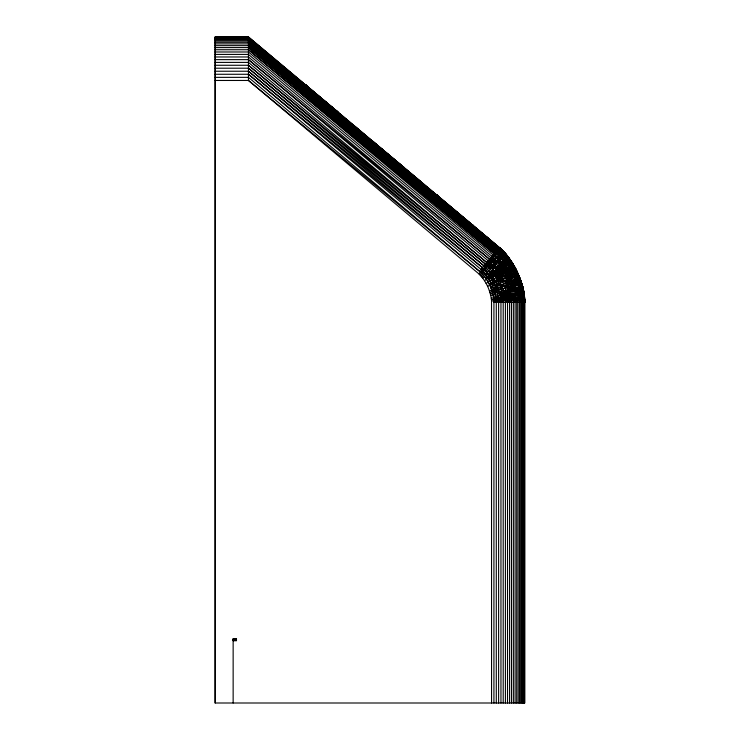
<?xml version="1.0" encoding="UTF-8"?>
<svg xmlns="http://www.w3.org/2000/svg" width="740" height="740" viewBox="0 0 740 740"><rect width="100%" height="100%" fill="white"/><g stroke="black" fill="none" stroke-linecap="round" stroke-linejoin="round"><path stroke-width="1.11" d="M503.413 251.387C515.947 265.197 524.17 283.485 524.845 302.216L524.771 703L215.155 703L215.164 37L248.455 37L499.352 247.511L504.773 252.812L510.36 260.008M520.784 703L520.784 302.216C519.795 282.634 512.644 262.922 497.41 249.815L248.455 40.913L215.164 40.913M215.164 45.658L248.455 45.658L495.06 252.599C502.201 258.704 507.427 266.742 511.433 275.169L511.21 278.259L515.808 293.132L516.724 302.216L516.724 703M523.513 294.252C523.929 286.917 520.35 279.831 517.695 273.106L523.254 289.229L524.845 302.216L493.922 302.216C493.46 290.589 488.049 279.063 479.465 271.21L248.455 77.358L215.164 77.358M524.262 299.552L524.151 293.983M515.096 703L515.096 302.216L514.207 293.364L511.608 283.744L512.21 280.747L519.684 278.018L521.154 281.875L513.884 265.669M519.573 703L519.573 302.216L519.018 295.223L519.813 292.559L513.949 285.742L506.438 280.229L499.389 267.418L490.777 257.733L248.455 54.409L215.164 54.409M480.824 275.844L489.186 267.797C497.197 267.408 505.143 270.285 511.433 275.169L516.76 290.432L517.269 292.92L516.206 295.519L491.24 298.183C489.732 289.118 485.523 280.331 478.91 273.883L248.455 80.466L215.164 80.466M479.862 274.818L502.923 250.962L502.525 250.453M513.357 703L513.357 302.216L515.04 300.116L524.78 299.793L524.836 301.606M500.037 248.122L499.287 247.576L480.972 269.397C490.093 277.694 495.772 289.904 496.29 302.216L496.29 703M478.91 273.883L501.165 249.139L504.551 252.571M509.573 703L509.573 302.216L511.46 300.246L515.04 300.116L516.724 302.216M504.097 252.1L501.387 249.352L504.773 252.812L489.186 267.797C497.317 277.361 502.765 289.59 503.2 302.216L503.2 703M507.52 703L507.52 302.216L509.499 300.301L511.46 300.246L511.497 703M481.768 276.954L506.456 254.949L509.527 258.834M505.401 703L505.401 302.216L507.464 300.366L509.499 300.301L509.573 302.216M482.702 278.12L508.269 257.094L509.527 258.824M509.74 259.13L512.737 263.736L509.86 259.463L485.477 277.953L494.135 278.786L514.633 266.974L509.314 258.547M500.952 703L500.952 302.216L503.135 300.514L507.464 300.366L507.52 302.216M515.16 267.991L517.325 272.44L487.577 286.306M484.478 280.682L511.571 261.849L515.697 268.999L510.554 260.314L511.368 261.544M498.621 703L498.621 302.216L500.897 300.607L503.135 300.514L495.661 296.065L493.349 296.416M496.29 302.216L498.584 300.671L500.897 300.607L500.952 302.216M215.164 37.425L248.455 37.425L500.952 249.362L508.214 257.132L514.245 266.335L513.061 264.421L487.281 280.765M517.214 272.061L516.058 269.656L488.937 283.772L497.558 286.103L512.21 280.747L516.687 285.02L519.018 295.223L520.534 297.545L524.595 297.267L524.845 302.216L523.744 291.986L520.026 278.693M486.115 283.411L494.135 278.786L489.899 272.209L485.163 266.909L248.455 68.21L215.164 68.21M521.034 281.533L521.746 283.642L498.862 289.858L490.389 286.898L518.546 275.206L519.628 277.648M489.39 290.792L520.812 280.812L512.848 264.55L504.523 253.052L248.455 37.99L215.164 37.99M491.046 288.471L497.558 286.103L499.861 293.577L500.897 300.607L495.939 297.665M495.661 296.065L514.207 293.364L516.206 295.519L524.198 294.668L523.393 289.923L523.754 291.615M479.465 271.21L484.793 269.749C492.859 278.545 498.242 290.21 498.621 302.216M489.899 292.309L498.862 289.858M483.165 271.423L480.491 272.126L248.455 80.466L248.455 37L499.287 247.576L502.738 251.138M490.324 293.789L522.56 286.445L520.72 280.858M489.186 267.797L486.689 265.225L483.979 265.845L248.455 71.234L215.164 71.234M486.384 268.084L480.972 269.397L248.455 74.268L215.164 74.268M523.467 290.256L523.606 290.94L523.171 289.229L490.713 295.279M485.163 266.909C494.903 264.828 505.244 268.148 512.663 274.623L516.687 285.02M514.207 293.364L523.837 291.967L519.443 278.111L513.976 267.362L507.677 257.557L500.952 249.362M215.164 59.635L248.455 59.635L488.187 260.795C494.773 259.731 501.646 261.303 507.261 264.846L512.663 274.623M500.249 295.417L507.464 300.366C506.363 286.667 500.268 273.402 490.935 263.348L485.431 264.097L248.455 68.21M520.534 297.545L491.416 299.571L491.24 298.183M485.301 273.818L493.941 274.087L502.645 276.631L507.094 287.62L509.499 300.301L502.488 295.066L491.638 290.089M491.416 299.571L491.517 300.93L498.584 300.671L493.599 297.915M490.777 257.733L493.478 257.668C505.18 269.369 512.746 285.621 513.357 302.216M215.164 62.4L248.455 62.4L489.473 264.883L495.162 265.031L502.645 276.631M215.164 37.111L248.455 37.111M215.164 38.748L248.455 38.748L498.862 248.085M215.164 39.729L248.455 39.729L497.983 249.112C512.737 262.561 521.876 282.292 522.773 302.216L522.773 703M215.164 42.3L248.455 42.3L497.41 249.815L499.296 254.689L507.261 264.846M215.164 43.901L248.455 43.901L496.725 250.62C504.116 257.002 509.582 265.327 513.736 274.105C516.89 283.725 525.64 291.218 524.087 302.216L524.087 703M215.164 47.601L248.455 47.601L495.06 252.599M215.164 49.737L248.455 49.737L494.116 253.746L503.496 264.282L511.21 278.259C505.549 274.004 498.723 271.21 491.628 270.785M215.164 51.985L248.455 51.985L493.478 257.668M215.164 56.971L248.455 56.971L489.51 259.222L495.162 265.031M215.164 65.268L248.455 65.268L486.827 262.423C493.395 261.109 500.342 262.349 506.16 265.604M233.146 638.944L236.476 638.944M233.146 639.231L236.476 639.231M233.146 639.517L236.476 639.517M233.146 639.823L236.476 639.823M233.146 640.128L236.476 640.128M233.146 640.433L236.476 640.433M233.146 640.748L236.476 640.748L236.476 638.666L233.146 638.666L233.146 703M491.961 256.308L494.653 256.373C502.488 263.884 507.973 273.587 511.608 283.744M495.014 259.157L489.51 259.222L248.455 59.635M487.336 276.529L493.136 277.047M489.899 272.209C498.029 272.413 505.929 275.632 512.21 280.747M248.455 49.737L493.062 254.986L495.726 255.171M489.186 275.123L495.023 275.844L503.7 278.786M493.774 263.394L496.605 263.736M325.091 102.111L337.792 111.953L305.639 84.98L308.821 88.421L305.639 84.98L307.257 86.525M496.226 257.899C507.991 259.666 517.205 269.406 520.683 280.451M492.165 279.905L497.983 281.45M490.999 282.68L493.904 283.346M496.226 269.795L501.988 271.441L507.501 274.105M497.326 256.734L502.599 258.399M497.752 259.564L500.471 260.286M493.062 281.616L504.44 286.01L512.024 291.32M336.802 111.194L337.792 111.953L322.594 99.9M498.011 265.521L506.336 268.675L511.423 272.079M496.077 277.685C504.995 279.988 513.061 285.4 518.611 292.735M499.435 264.346L507.585 267.88L512.487 271.534M306.101 85.396L336.571 111.037L334.85 110.158L337.792 111.953M497.049 279.535L502.802 281.746M469.253 223.314L473.35 225.691L501.84 249.787M335.072 110.251L335.59 110.491M335.303 110.343L334.767 110.131L335.516 110.445M495.412 286.898L506.29 292.393L515.04 300.116M494.135 278.786L496.799 284.234L499.648 285.344M492.165 291.68L494.903 292.753M493.848 289.368L496.66 290.459M402.634 166.602L420.431 181.309M402.717 166.657L402.098 166.343L404.41 167.832L402.717 166.657L403.393 167.074M437.229 195.416L436.804 195.046L439.615 197.987L436.48 194.768L473.35 225.691L470.437 223.804M393.347 159.109L403.476 167.129M472.203 224.831L470.039 223.591L470.649 223.896M315.915 93.999L336.571 111.037L335.451 110.399M402.098 166.324L403.55 167.175M472.416 224.978L473.249 225.617M402.181 166.371L403.023 166.833L402.551 166.556M503.163 261.285L510.637 265.975L516.696 272.718M500.37 287.305L503.126 288.702L504.976 296.703L505.401 302.216M500.888 253.052C506.761 255.707 511.303 260.674 514.245 266.335L513.495 265.012L514.069 265.993M336.571 111.037L335.969 110.676M499.408 291.726L504.625 294.751L511.46 300.246L510.212 291.671L506.438 280.229M493.802 299.413L496.263 300.755M505.438 277.981L510.711 281.293M471.167 224.165L472.314 224.904M505.559 283.17L513.098 288.591L519.018 295.223M472.102 224.766L472.62 225.126M500.536 297.184L505.337 300.459M506.373 285.409L513.708 291.005M305.879 85.183L306.795 86.034M355.015 126.401L377.872 146.289L373.626 142.163L373.996 142.579M373.848 142.413L373.238 141.793L404.243 167.712L373.543 142.08M403.79 167.37L404.327 167.776M471.889 224.599L472.823 225.293M504.227 292.772L513.31 300.181M505.772 290.284L512.876 295.852L516.659 300.079M505.947 258.982L512.496 264.772L517.057 271.719M507.733 289.83L516.483 297.813M248.455 38.748L498.473 248.538L508.001 257.307L511.164 261.248M508.713 267.159C514.948 271.488 519.776 277.833 522.144 285.048L521.746 283.642L523.679 291.282M473.138 225.534L472.527 225.025M506.65 258.408L510.952 262.275L514.568 267.011L519.684 278.018L518.324 275.317M373.395 141.941L372.396 141.007M385.522 152.912L387.288 154.364M389.934 156.547L391.691 157.999M448.394 205.72L451.853 208.578M453.583 210.003L456.182 212.149M458.782 214.295L460.511 215.728M248.455 74.268L484.793 269.749M316.683 94.859L318.459 96.33M321.132 98.55L322.908 100.02M325.582 102.24L327.358 103.711M330.031 105.931L331.807 107.402M311.558 90.373L313.307 91.825M379.565 147.667L382.154 149.813M385.596 152.671L387.316 154.105M439.088 197.376L470.844 223.989M248.455 45.658L499.296 254.689L504.282 256.882L505.133 259.675M437.858 196.044L436.48 194.768L437.118 195.342M486.337 236.615L489.602 239.335M248.455 37.99L499.139 247.771L502.035 251.859M374.301 142.922L401.959 166.26M379.611 147.75L382.229 149.942M384.837 152.126L387.455 154.318M389.194 155.779L391.802 157.972M394.42 160.164L396.159 161.625M439.505 197.858L439.199 197.497L446.72 204.027M448.449 205.47L451.9 208.375M453.629 209.827L456.219 212.001M458.809 214.174L460.539 215.618M320.429 98.392L323.01 100.566M325.591 102.731L327.311 104.174M248.455 42.3L496.725 250.62L497.622 253.052M248.455 43.901L495.939 251.563L496.725 254.07L494.116 253.746L248.455 47.601M509.74 266.52C518.24 272.311 521.136 282.541 523.06 292.069M248.455 65.268L486.689 265.225M248.455 71.234L482.489 267.584M511.433 275.169L515.974 279.378M504.227 253.348L509.86 259.463M372.479 141.072L372.784 141.34M493.062 254.986L494.653 256.373M488.187 260.795L490.935 263.348M372.239 140.859L373.478 142.015L372.932 141.488M306.166 85.442L305.796 85.109L306.573 85.822M499.796 247.909L501.165 249.139L500.712 248.723M500.49 248.529L501.165 249.139L499.352 247.511M438.173 196.34L437.331 195.508L439.615 197.987L438.57 196.803M513.125 283.254L515.373 285.372M513.597 280.257L517.843 284.706M307.331 86.608L306.249 85.516L308.95 88.633M307.637 86.941L308.811 88.421M307.858 87.218L307.489 86.765L308.876 88.523M513.736 274.105L517.824 278.693M514.846 279.785L516.946 282.042M502.96 250.897L508.047 256.808M489.473 264.883L496.864 274.67L503.126 288.702M307.923 87.302L307.489 86.765L308.071 87.468M438.385 196.581L438.894 197.136M514.91 276.723C521.866 283.3 524.743 292.846 524.512 302.216L524.512 703M440.106 198.616L439.81 198.228L440.402 199.014L439.902 198.366M374.079 142.654L374.607 143.273M506.095 254.375L504.773 252.812L507.622 256.262M514.698 273.661L520.081 281.043L523.171 289.229L522.209 286.528M503.801 253.746L517.325 272.44C513.939 264.532 508.51 256.891 500.157 253.811L499.158 251.36M375.411 144.309L375.837 144.911L375.337 144.198M439.292 197.617L439.708 198.107L439.403 197.746M504.708 252.886L508.269 257.094L505.882 254.107M308.673 88.217L308.154 87.561M374.967 143.736L374.69 143.347L375.115 143.939M517.445 287.62L522.181 294.881M374.838 143.551L375.263 144.097L374.773 143.458M507.187 255.707L507.825 256.549M439.81 198.228L440.3 198.884M517.269 292.92L517.686 295.343L520.72 299.931M374.69 143.347L375.032 143.828M518.611 287.342L521.746 292.254L523.837 297.304M517.686 295.343L517.972 297.73L519.508 299.968M511.969 262.487L512.94 264.06M516.973 279.017C518.472 285.538 522.468 290.903 524.262 297.295M519.813 292.559L523.448 299.839L523.513 302.216L523.513 703M519.721 284.197L523.485 292.032M498.473 248.538L499.75 250.684M512.024 265.087C518.194 275.678 522.634 287.527 523.448 299.839M520.229 295.066L522.699 299.867M519.535 281.209L520.997 283.827M500.259 250.139L501.526 252.414M516.058 269.656L514.633 266.974M516.548 270.692L516.881 271.386M517.695 273.106L518.157 274.142M517.371 272.394L518.305 274.485M520.016 278.693L520.423 279.748M496.799 284.234L497.558 286.103M520.294 279.406L520.544 280.108M523.254 297.341L524.022 299.82M522.033 284.687L522.449 286.103M517.084 272.542L517.935 275.456M522.893 287.832L523.06 288.545L522.56 286.445L522.986 288.193M519.637 287.111L521.293 294.964L521.848 302.216L521.848 703M524.207 294.317L523.837 291.967L524.78 299.793M524.271 294.64L524.558 296.934M524.355 295.306L524.475 296.278M518.509 278.443L518.823 281.45M517.972 297.73L518.213 703M524.808 300.394L524.836 301.004M524.836 301.624L524.845 302.216M493.922 302.216L493.922 703M491.517 300.93L491.563 703M215.164 37L215.164 703M403.633 167.231L403.171 166.926L403.633 167.249M515.697 268.99L515.336 268.305L515.697 268.999M523.06 288.545L522.56 286.445L523.06 288.545"/></g></svg>
